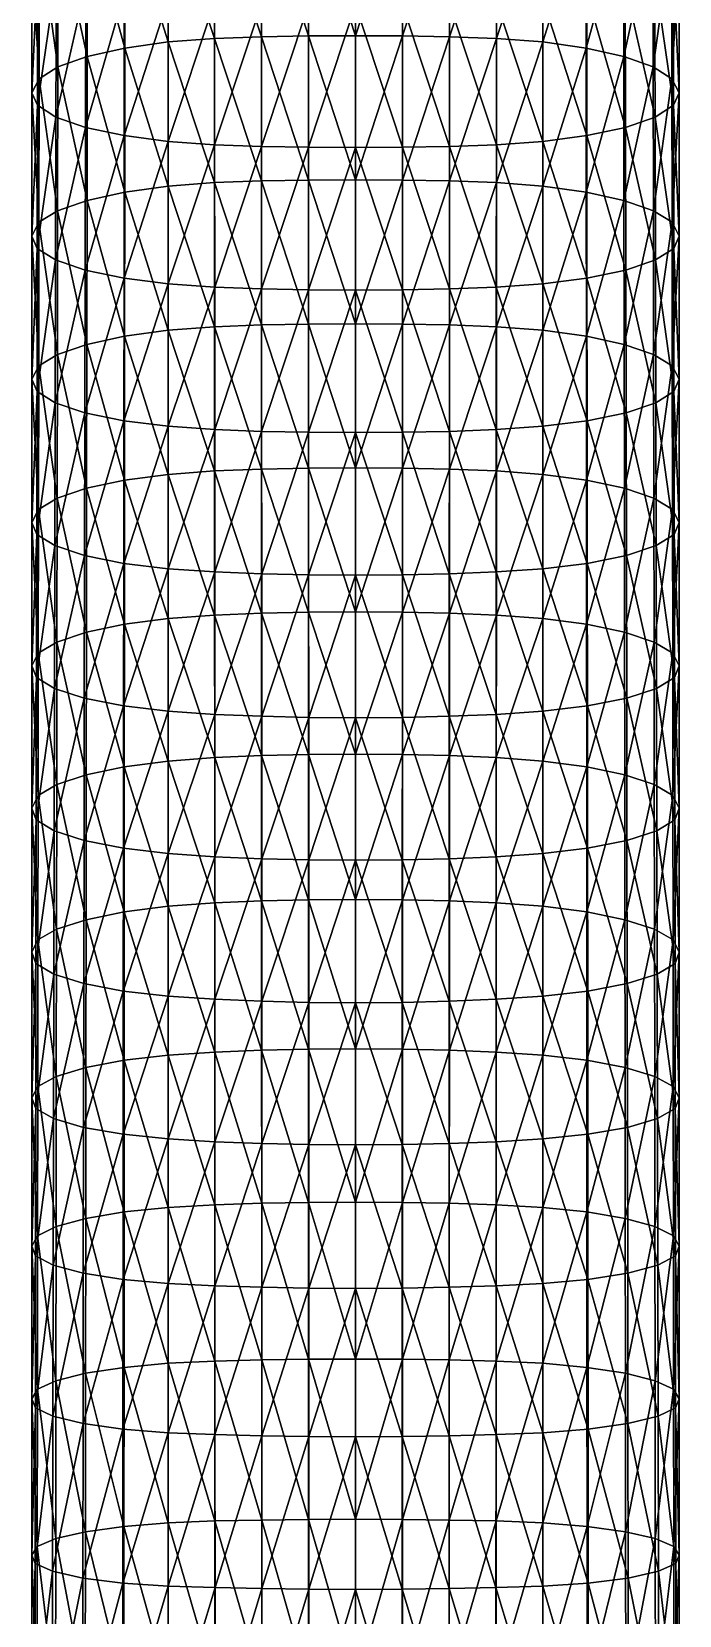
# Model space of a CAD drawing. Header units: millimetres. Extents: x 250 to 303, y -128 to 172.
# Drawn here: x 264.1 to 288.1, y -69.5 to -10.8 of the extents above; entities that cross this region are included whole.
import ezdxf

# ---------------------------------------------------------------- set-up
doc = ezdxf.new("R2010")
doc.units = ezdxf.units.MM
doc.header["$MEASUREMENT"] = 0
doc.layers.add('5550_CHROM', color=253, linetype='Continuous')

msp = doc.modelspace()

# ---------------------------------------------------------------- meshes
at = {"layer": '5550_CHROM'}
mesh = msp.add_polyface(dxfattribs=at)
corners = [(274.314, -16.285, 130.076), (276.056, -16.275, 130.093), (274.313, -10.947, 126.202), (276.056, -10.938, 126.217), (272.572, -16.315, 130.022), (272.57, -10.975, 126.151), (270.831, -16.379, 129.895), (270.83, -11.037, 126.024), (269.118, -16.512, 129.567), (269.118, -11.171, 125.688), (267.504, -16.734, 128.823), (267.508, -11.396, 124.942), (266.108, -17.044, 127.667), (266.116, -11.71, 123.79), (265.02, -17.422, 126.179), (265.03, -12.094, 122.311), (264.334, -12.53, 120.594), (274.312, -5.609, 122.328), (276.056, -5.602, 122.342), (272.569, -5.635, 122.28), (270.828, -5.694, 122.154), (269.118, -5.83, 121.809), (267.512, -6.058, 121.061), (266.124, -6.377, 119.913), (265.04, -6.766, 118.443), (264.343, -7.209, 116.738), (264.066, -13.053, 118.789), (264.066, -7.745, 114.95), (264.277, -13.517, 116.942), (264.288, -8.217, 113.117), (264.956, -13.952, 115.221), (264.971, -8.659, 111.408), (266.053, -14.335, 113.754), (266.066, -9.047, 109.95), (267.483, -14.64, 112.664), (267.489, -9.358, 108.861), (269.12, -14.853, 112.032), (269.12, -9.575, 108.218), (270.836, -14.976, 111.768), (270.835, -9.699, 107.944), (272.575, -15.04, 111.635), (272.574, -9.762, 107.81), (274.318, -15.07, 111.578), (274.317, -9.789, 107.756), (276.061, -15.081, 111.558), (276.061, -9.799, 107.737), (266.078, -3.76, 106.146), (267.495, -4.076, 105.057), (269.12, -4.296, 104.405), (270.833, -4.422, 104.12), (272.573, -4.483, 103.985), (274.317, -4.508, 103.934), (276.061, -4.517, 103.916)]
mesh.append_faces([[corners[k] for k in face] for face in [(0, 1, 2, 2), (3, 2, 1, 1), (4, 0, 5, 5), (2, 5, 0, 0), (6, 4, 7, 7), (5, 7, 4, 4), (8, 6, 9, 9), (7, 9, 6, 6), (10, 8, 11, 11), (9, 11, 8, 8), (12, 10, 13, 13), (11, 13, 10, 10), (14, 12, 15, 15), (13, 15, 12, 12), (15, 16, 14, 14), (2, 3, 17, 17), (18, 17, 3, 3), (5, 2, 19, 19), (17, 19, 2, 2), (7, 5, 20, 20), (19, 20, 5, 5), (9, 7, 21, 21), (20, 21, 7, 7), (11, 9, 22, 22), (21, 22, 9, 9), (13, 11, 23, 23), (22, 23, 11, 11), (15, 13, 24, 24), (23, 24, 13, 13), (16, 15, 25, 25), (24, 25, 15, 15), (26, 16, 27, 27), (25, 27, 16, 16), (28, 26, 29, 29), (27, 29, 26, 26), (30, 28, 31, 31), (29, 31, 28, 28), (32, 30, 33, 33), (31, 33, 30, 30), (34, 32, 35, 35), (33, 35, 32, 32), (36, 34, 37, 37), (35, 37, 34, 34), (38, 36, 39, 39), (37, 39, 36, 36), (40, 38, 41, 41), (39, 41, 38, 38), (42, 40, 43, 43), (41, 43, 40, 40), (44, 42, 45, 45), (43, 45, 42, 42), (33, 31, 46, 46), (35, 33, 47, 47), (46, 47, 33, 33), (37, 35, 48, 48), (47, 48, 35, 35), (39, 37, 49, 49), (48, 49, 37, 37), (41, 39, 50, 50), (49, 50, 39, 39), (43, 41, 51, 51), (50, 51, 41, 41), (45, 43, 52, 52), (51, 52, 43, 43)]])
mesh = msp.add_polyface(dxfattribs=at)
corners = [(276.056, -16.275, 130.093), (277.798, -16.285, 130.076), (277.798, -10.947, 126.202), (276.056, -10.938, 126.217), (279.54, -16.315, 130.022), (279.541, -10.975, 126.151), (281.28, -16.379, 129.895), (281.281, -11.037, 126.024), (282.993, -16.512, 129.567), (282.993, -11.171, 125.688), (284.607, -16.734, 128.823), (284.603, -11.396, 124.942), (286.003, -17.044, 127.667), (285.995, -11.71, 123.79), (287.091, -17.422, 126.179), (287.081, -12.094, 122.311), (287.786, -17.85, 124.45), (287.777, -12.53, 120.594), (277.799, -5.609, 122.328), (276.056, -5.602, 122.342), (279.542, -5.635, 122.28), (281.283, -5.694, 122.154), (282.993, -5.83, 121.809), (284.599, -6.058, 121.061), (285.987, -6.377, 119.913), (287.071, -6.766, 118.443), (287.768, -7.209, 116.738), (288.046, -13.053, 118.789), (288.045, -7.745, 114.95), (287.834, -13.517, 116.942), (287.823, -8.217, 113.117), (287.155, -13.952, 115.221), (287.14, -8.659, 111.408), (286.058, -14.335, 113.754), (286.046, -9.047, 109.95), (284.628, -14.64, 112.664), (284.622, -9.358, 108.861), (282.991, -14.853, 112.032), (282.991, -9.575, 108.218), (281.275, -14.976, 111.768), (281.277, -9.699, 107.944), (279.536, -15.04, 111.635), (279.537, -9.762, 107.81), (277.793, -15.07, 111.578), (277.794, -9.789, 107.756), (276.05, -15.081, 111.558), (276.05, -9.799, 107.737), (284.616, -4.076, 105.057), (286.033, -3.76, 106.146), (282.991, -4.296, 104.405), (281.278, -4.422, 104.12), (279.538, -4.483, 103.985), (277.794, -4.508, 103.934), (276.05, -4.517, 103.916)]
mesh.append_faces([[corners[k] for k in face] for face in [(0, 1, 2, 2), (2, 3, 0, 0), (1, 4, 5, 5), (5, 2, 1, 1), (4, 6, 7, 7), (7, 5, 4, 4), (6, 8, 9, 9), (9, 7, 6, 6), (8, 10, 11, 11), (11, 9, 8, 8), (10, 12, 13, 13), (13, 11, 10, 10), (12, 14, 15, 15), (15, 13, 12, 12), (14, 16, 17, 17), (17, 15, 14, 14), (3, 2, 18, 18), (18, 19, 3, 3), (2, 5, 20, 20), (20, 18, 2, 2), (5, 7, 21, 21), (21, 20, 5, 5), (7, 9, 22, 22), (22, 21, 7, 7), (9, 11, 23, 23), (23, 22, 9, 9), (11, 13, 24, 24), (24, 23, 11, 11), (13, 15, 25, 25), (25, 24, 13, 13), (15, 17, 26, 26), (26, 25, 15, 15), (17, 27, 28, 28), (28, 26, 17, 17), (27, 29, 30, 30), (30, 28, 27, 27), (29, 31, 32, 32), (32, 30, 29, 29), (31, 33, 34, 34), (34, 32, 31, 31), (33, 35, 36, 36), (36, 34, 33, 33), (35, 37, 38, 38), (38, 36, 35, 35), (37, 39, 40, 40), (40, 38, 37, 37), (39, 41, 42, 42), (42, 40, 39, 39), (41, 43, 44, 44), (44, 42, 41, 41), (43, 45, 46, 46), (46, 44, 43, 43), (34, 36, 47, 47), (47, 48, 34, 34), (36, 38, 49, 49), (49, 47, 36, 36), (38, 40, 50, 50), (50, 49, 38, 38), (40, 42, 51, 51), (51, 50, 40, 40), (42, 44, 52, 52), (52, 51, 42, 42), (44, 46, 53, 53), (53, 52, 44, 44)]])
mesh = msp.add_polyface(dxfattribs=at)
corners = [(267.501, -22.072, 132.703), (269.118, -21.852, 133.445), (267.504, -16.734, 128.823), (266.1, -22.377, 131.544), (266.108, -17.044, 127.667), (265.011, -22.749, 130.047), (265.02, -17.422, 126.179), (264.317, -23.171, 128.306), (264.326, -17.85, 124.45), (264.064, -23.668, 126.468), (264.065, -18.36, 122.628), (264.256, -24.117, 124.594), (264.266, -18.817, 120.768), (264.927, -24.539, 122.846), (264.941, -19.245, 119.033), (266.03, -24.91, 121.364), (266.042, -19.622, 117.559), (267.472, -25.206, 120.273), (267.478, -19.923, 116.468), (269.12, -25.411, 119.659), (269.12, -20.132, 115.845), (264.334, -12.53, 120.594), (264.066, -13.053, 118.789), (264.277, -13.517, 116.942), (264.956, -13.952, 115.221), (266.053, -14.335, 113.754), (267.483, -14.64, 112.664), (269.12, -14.853, 112.032)]
mesh.append_faces([[corners[k] for k in face] for face in [(0, 1, 2, 2), (3, 0, 4, 4), (2, 4, 0, 0), (5, 3, 6, 6), (4, 6, 3, 3), (7, 5, 8, 8), (6, 8, 5, 5), (9, 7, 10, 10), (8, 10, 7, 7), (11, 9, 12, 12), (10, 12, 9, 9), (13, 11, 14, 14), (12, 14, 11, 11), (15, 13, 16, 16), (14, 16, 13, 13), (17, 15, 18, 18), (16, 18, 15, 15), (19, 17, 20, 20), (18, 20, 17, 17), (8, 6, 21, 21), (10, 8, 22, 22), (21, 22, 8, 8), (12, 10, 23, 23), (22, 23, 10, 10), (14, 12, 24, 24), (23, 24, 12, 12), (16, 14, 25, 25), (24, 25, 14, 14), (18, 16, 26, 26), (25, 26, 16, 16), (20, 18, 27, 27), (26, 27, 18, 18)]])
mesh = msp.add_polyface(dxfattribs=at)
corners = [(284.611, -22.072, 132.703), (282.993, -21.852, 133.445), (282.993, -27.192, 137.323), (284.607, -16.734, 128.823), (282.993, -16.512, 129.567), (286.011, -22.377, 131.544), (286.003, -17.044, 127.667), (287.1, -22.749, 130.047), (287.091, -17.422, 126.179), (287.794, -23.171, 128.306), (287.786, -17.85, 124.45), (288.047, -23.668, 126.468), (288.047, -18.36, 122.628), (287.855, -24.117, 124.594), (287.845, -18.817, 120.768), (287.184, -24.539, 122.846), (287.17, -19.245, 119.033), (286.081, -24.91, 121.364), (286.07, -19.622, 117.559), (284.639, -25.206, 120.273), (284.633, -19.923, 116.468), (282.991, -25.411, 119.659), (282.991, -20.132, 115.845), (288.046, -13.053, 118.789), (287.777, -12.53, 120.594), (287.834, -13.517, 116.942), (287.155, -13.952, 115.221), (286.058, -14.335, 113.754), (284.628, -14.64, 112.664), (282.991, -14.853, 112.032)]
mesh.append_faces([[corners[k] for k in face] for face in [(0, 1, 2, 2), (1, 0, 3, 3), (3, 4, 1, 1), (0, 5, 6, 6), (6, 3, 0, 0), (5, 7, 8, 8), (8, 6, 5, 5), (7, 9, 10, 10), (10, 8, 7, 7), (9, 11, 12, 12), (12, 10, 9, 9), (11, 13, 14, 14), (14, 12, 11, 11), (13, 15, 16, 16), (16, 14, 13, 13), (15, 17, 18, 18), (18, 16, 15, 15), (17, 19, 20, 20), (20, 18, 17, 17), (19, 21, 22, 22), (22, 20, 19, 19), (10, 12, 23, 23), (23, 24, 10, 10), (12, 14, 25, 25), (25, 23, 12, 12), (14, 16, 26, 26), (26, 25, 14, 14), (16, 18, 27, 27), (27, 26, 16, 16), (18, 20, 28, 28), (28, 27, 18, 18), (20, 22, 29, 29), (29, 28, 20, 20)]])
mesh = msp.add_polyface(dxfattribs=at)
corners = [(274.315, -26.96, 137.825), (276.056, -26.949, 137.844), (274.314, -21.623, 133.951), (276.056, -21.612, 133.969), (272.574, -26.995, 137.765), (272.573, -21.655, 133.893), (270.835, -27.063, 137.636), (270.833, -21.721, 133.766), (269.118, -27.192, 137.323), (269.118, -21.852, 133.445), (274.314, -16.285, 130.076), (276.056, -16.275, 130.093), (272.572, -16.315, 130.022), (270.831, -16.379, 129.895), (269.118, -16.512, 129.567), (267.504, -16.734, 128.823), (270.839, -25.53, 119.417), (269.12, -25.411, 119.659), (270.838, -20.253, 115.593), (269.12, -20.132, 115.845), (272.578, -25.598, 119.284), (272.577, -20.319, 115.459), (274.319, -25.632, 119.222), (274.319, -20.351, 115.4), (276.061, -25.645, 119.2), (276.061, -20.363, 115.379), (270.836, -14.976, 111.768), (269.12, -14.853, 112.032), (272.575, -15.04, 111.635), (274.318, -15.07, 111.578), (276.061, -15.081, 111.558)]
mesh.append_faces([[corners[k] for k in face] for face in [(0, 1, 2, 2), (3, 2, 1, 1), (4, 0, 5, 5), (2, 5, 0, 0), (6, 4, 7, 7), (5, 7, 4, 4), (8, 6, 9, 9), (7, 9, 6, 6), (2, 3, 10, 10), (11, 10, 3, 3), (5, 2, 12, 12), (10, 12, 2, 2), (7, 5, 13, 13), (12, 13, 5, 5), (9, 7, 14, 14), (13, 14, 7, 7), (14, 15, 9, 9), (16, 17, 18, 18), (19, 18, 17, 17), (20, 16, 21, 21), (18, 21, 16, 16), (22, 20, 23, 23), (21, 23, 20, 20), (24, 22, 25, 25), (23, 25, 22, 22), (18, 19, 26, 26), (27, 26, 19, 19), (21, 18, 28, 28), (26, 28, 18, 18), (23, 21, 29, 29), (28, 29, 21, 21), (25, 23, 30, 30), (29, 30, 23, 23)]])
mesh = msp.add_polyface(dxfattribs=at)
corners = [(276.056, -26.949, 137.844), (277.796, -26.96, 137.825), (277.797, -21.623, 133.951), (276.056, -21.612, 133.969), (279.537, -26.995, 137.765), (279.538, -21.655, 133.893), (281.276, -27.063, 137.636), (281.278, -21.721, 133.766), (282.993, -27.192, 137.323), (282.993, -21.852, 133.445), (277.798, -16.285, 130.076), (276.056, -16.275, 130.093), (279.54, -16.315, 130.022), (281.28, -16.379, 129.895), (282.993, -16.512, 129.567), (282.991, -25.411, 119.659), (281.272, -25.53, 119.417), (281.273, -20.253, 115.593), (282.991, -20.132, 115.845), (279.533, -25.598, 119.284), (279.534, -20.319, 115.459), (277.792, -25.632, 119.222), (277.792, -20.351, 115.4), (276.05, -25.645, 119.2), (276.05, -20.363, 115.379), (281.275, -14.976, 111.768), (282.991, -14.853, 112.032), (279.536, -15.04, 111.635), (277.793, -15.07, 111.578), (276.05, -15.081, 111.558)]
mesh.append_faces([[corners[k] for k in face] for face in [(0, 1, 2, 2), (2, 3, 0, 0), (1, 4, 5, 5), (5, 2, 1, 1), (4, 6, 7, 7), (7, 5, 4, 4), (6, 8, 9, 9), (9, 7, 6, 6), (3, 2, 10, 10), (10, 11, 3, 3), (2, 5, 12, 12), (12, 10, 2, 2), (5, 7, 13, 13), (13, 12, 5, 5), (7, 9, 14, 14), (14, 13, 7, 7), (15, 16, 17, 17), (17, 18, 15, 15), (16, 19, 20, 20), (20, 17, 16, 16), (19, 21, 22, 22), (22, 20, 19, 19), (21, 23, 24, 24), (24, 22, 21, 21), (18, 17, 25, 25), (25, 26, 18, 18), (17, 20, 27, 27), (27, 25, 17, 17), (20, 22, 28, 28), (28, 27, 20, 20), (22, 24, 29, 29), (29, 28, 22, 22)]])
mesh = msp.add_polyface(dxfattribs=at)
corners = [(276.056, -32.286, 141.72), (274.315, -32.298, 141.699), (276.056, -37.559, 145.68), (274.315, -26.96, 137.825), (276.056, -26.949, 137.844), (272.575, -32.335, 141.636), (272.574, -26.995, 137.765), (270.836, -32.404, 141.507), (270.835, -27.063, 137.636), (269.118, -32.532, 141.201), (269.118, -27.192, 137.323), (267.493, -32.746, 140.463), (267.497, -27.409, 136.583), (266.085, -33.042, 139.296), (266.093, -27.709, 135.42), (264.993, -33.403, 137.781), (265.002, -28.076, 133.914), (264.301, -33.812, 136.017), (264.309, -28.491, 132.161), (264.062, -34.283, 134.148), (264.063, -28.975, 130.308), (264.235, -34.718, 132.248), (264.245, -29.417, 128.421), (264.899, -35.126, 130.475), (264.913, -29.833, 126.66), (266.008, -35.486, 128.977), (266.019, -30.198, 125.17), (267.461, -35.772, 127.885), (267.467, -30.489, 124.079), (269.119, -35.969, 127.289), (269.12, -30.69, 123.474), (270.842, -36.085, 127.066), (270.841, -30.808, 123.242), (272.58, -36.157, 126.933), (272.579, -30.877, 123.108), (274.321, -36.195, 126.866), (274.32, -30.913, 123.044), (276.061, -30.926, 123.021), (267.501, -22.072, 132.703), (269.118, -21.852, 133.445), (266.1, -22.377, 131.544), (265.011, -22.749, 130.047), (264.317, -23.171, 128.306), (264.064, -23.668, 126.468), (264.256, -24.117, 124.594), (264.927, -24.539, 122.846), (266.03, -24.91, 121.364), (267.472, -25.206, 120.273), (269.12, -25.411, 119.659), (270.839, -25.53, 119.417), (272.578, -25.598, 119.284), (274.319, -25.632, 119.222), (276.061, -25.645, 119.2)]
mesh.append_faces([[corners[k] for k in face] for face in [(0, 1, 2, 2), (1, 0, 3, 3), (4, 3, 0, 0), (5, 1, 6, 6), (3, 6, 1, 1), (7, 5, 8, 8), (6, 8, 5, 5), (9, 7, 10, 10), (8, 10, 7, 7), (11, 9, 12, 12), (10, 12, 9, 9), (13, 11, 14, 14), (12, 14, 11, 11), (15, 13, 16, 16), (14, 16, 13, 13), (17, 15, 18, 18), (16, 18, 15, 15), (19, 17, 20, 20), (18, 20, 17, 17), (21, 19, 22, 22), (20, 22, 19, 19), (23, 21, 24, 24), (22, 24, 21, 21), (25, 23, 26, 26), (24, 26, 23, 23), (27, 25, 28, 28), (26, 28, 25, 25), (29, 27, 30, 30), (28, 30, 27, 27), (31, 29, 32, 32), (30, 32, 29, 29), (33, 31, 34, 34), (32, 34, 31, 31), (35, 33, 36, 36), (34, 36, 33, 33), (36, 37, 35, 35), (12, 10, 38, 38), (39, 38, 10, 10), (14, 12, 40, 40), (38, 40, 12, 12), (16, 14, 41, 41), (40, 41, 14, 14), (18, 16, 42, 42), (41, 42, 16, 16), (20, 18, 43, 43), (42, 43, 18, 18), (22, 20, 44, 44), (43, 44, 20, 20), (24, 22, 45, 45), (44, 45, 22, 22), (26, 24, 46, 46), (45, 46, 24, 24), (28, 26, 47, 47), (46, 47, 26, 26), (30, 28, 48, 48), (47, 48, 28, 28), (32, 30, 49, 49), (48, 49, 30, 30), (34, 32, 50, 50), (49, 50, 32, 32), (36, 34, 51, 51), (50, 51, 34, 34), (37, 36, 52, 52), (51, 52, 36, 36)]])
mesh = msp.add_polyface(dxfattribs=at)
corners = [(276.061, -36.208, 126.843), (274.321, -36.195, 126.866), (276.061, -30.926, 123.021), (277.796, -32.298, 141.699), (276.056, -32.286, 141.72), (276.056, -37.559, 145.68), (277.796, -26.96, 137.825), (276.056, -26.949, 137.844), (279.536, -32.335, 141.636), (279.537, -26.995, 137.765), (281.275, -32.404, 141.507), (281.276, -27.063, 137.636), (282.994, -32.532, 141.201), (282.993, -27.192, 137.323), (284.618, -32.746, 140.463), (284.614, -27.409, 136.583), (284.65, -35.772, 127.885), (282.992, -35.969, 127.289), (282.992, -30.69, 123.474), (281.269, -36.085, 127.066), (281.27, -30.808, 123.242), (279.531, -36.157, 126.933), (279.532, -30.877, 123.108), (277.791, -36.195, 126.866), (277.791, -30.913, 123.044), (276.05, -36.208, 126.843), (276.05, -30.926, 123.021), (284.611, -22.072, 132.703), (284.645, -30.489, 124.079), (282.991, -25.411, 119.659), (284.639, -25.206, 120.273), (281.272, -25.53, 119.417), (279.533, -25.598, 119.284), (277.792, -25.632, 119.222), (276.05, -25.645, 119.2)]
mesh.append_faces([[corners[k] for k in face] for face in [(0, 1, 2, 2), (3, 4, 5, 5), (4, 3, 6, 6), (6, 7, 4, 4), (3, 8, 9, 9), (9, 6, 3, 3), (8, 10, 11, 11), (11, 9, 8, 8), (10, 12, 13, 13), (13, 11, 10, 10), (12, 14, 15, 15), (15, 13, 12, 12), (16, 17, 18, 18), (17, 19, 20, 20), (20, 18, 17, 17), (19, 21, 22, 22), (22, 20, 19, 19), (21, 23, 24, 24), (24, 22, 21, 21), (23, 25, 26, 26), (26, 24, 23, 23), (13, 15, 27, 27), (28, 18, 29, 29), (29, 30, 28, 28), (18, 20, 31, 31), (31, 29, 18, 18), (20, 22, 32, 32), (32, 31, 20, 20), (22, 24, 33, 33), (33, 32, 22, 22), (24, 26, 34, 34), (34, 33, 24, 24)]])
mesh = msp.add_polyface(dxfattribs=at)
corners = [(284.618, -32.746, 140.463), (286.026, -33.042, 139.296), (286.018, -27.709, 135.42), (284.614, -27.409, 136.583), (287.118, -33.403, 137.781), (287.109, -28.076, 133.914), (287.81, -33.812, 136.017), (287.802, -28.491, 132.161), (288.049, -34.283, 134.148), (288.048, -28.975, 130.308), (287.876, -34.718, 132.248), (287.866, -29.417, 128.421), (287.212, -35.126, 130.475), (287.199, -29.833, 126.66), (286.103, -35.486, 128.977), (286.092, -30.198, 125.17), (284.65, -35.772, 127.885), (284.645, -30.489, 124.079), (282.992, -30.69, 123.474), (286.011, -22.377, 131.544), (284.611, -22.072, 132.703), (287.1, -22.749, 130.047), (287.794, -23.171, 128.306), (288.047, -23.668, 126.468), (287.855, -24.117, 124.594), (287.184, -24.539, 122.846), (286.081, -24.91, 121.364), (284.639, -25.206, 120.273)]
mesh.append_faces([[corners[k] for k in face] for face in [(0, 1, 2, 2), (2, 3, 0, 0), (1, 4, 5, 5), (5, 2, 1, 1), (4, 6, 7, 7), (7, 5, 4, 4), (6, 8, 9, 9), (9, 7, 6, 6), (8, 10, 11, 11), (11, 9, 8, 8), (10, 12, 13, 13), (13, 11, 10, 10), (12, 14, 15, 15), (15, 13, 12, 12), (14, 16, 17, 17), (17, 15, 14, 14), (18, 17, 16, 16), (3, 2, 19, 19), (19, 20, 3, 3), (2, 5, 21, 21), (21, 19, 2, 2), (5, 7, 22, 22), (22, 21, 5, 5), (7, 9, 23, 23), (23, 22, 7, 7), (9, 11, 24, 24), (24, 23, 9, 9), (11, 13, 25, 25), (25, 24, 11, 11), (13, 15, 26, 26), (26, 25, 13, 13), (15, 17, 27, 27), (27, 26, 15, 15)]])
mesh = msp.add_polyface(dxfattribs=at)
corners = [(266.072, -43.694, 147.059), (267.487, -43.406, 148.235), (266.078, -38.327, 143.234), (267.49, -38.031, 144.411), (264.976, -44.045, 145.526), (264.984, -38.687, 141.704), (264.287, -44.442, 143.738), (264.294, -39.095, 139.922), (264.06, -44.891, 141.838), (264.061, -39.559, 138.031), (264.217, -45.312, 139.912), (264.226, -39.992, 136.112), (264.873, -45.71, 138.113), (264.886, -40.399, 134.319), (265.987, -46.059, 136.598), (265.997, -40.758, 132.807), (267.451, -46.337, 135.504), (267.456, -41.044, 131.708), (266.085, -33.042, 139.296), (267.493, -32.746, 140.463), (264.993, -33.403, 137.781), (264.301, -33.812, 136.017), (264.062, -34.283, 134.148), (264.235, -34.718, 132.248), (264.899, -35.126, 130.475), (266.008, -35.486, 128.977), (267.461, -35.772, 127.885)]
mesh.append_faces([[corners[k] for k in face] for face in [(0, 1, 2, 2), (3, 2, 1, 1), (4, 0, 5, 5), (2, 5, 0, 0), (6, 4, 7, 7), (5, 7, 4, 4), (8, 6, 9, 9), (7, 9, 6, 6), (10, 8, 11, 11), (9, 11, 8, 8), (12, 10, 13, 13), (11, 13, 10, 10), (14, 12, 15, 15), (13, 15, 12, 12), (16, 14, 17, 17), (15, 17, 14, 14), (2, 3, 18, 18), (19, 18, 3, 3), (5, 2, 20, 20), (18, 20, 2, 2), (7, 5, 21, 21), (20, 21, 5, 5), (9, 7, 22, 22), (21, 22, 7, 7), (11, 9, 23, 23), (22, 23, 9, 9), (13, 11, 24, 24), (23, 24, 11, 11), (15, 13, 25, 25), (24, 25, 13, 13), (17, 15, 26, 26), (25, 26, 15, 15)]])
mesh = msp.add_polyface(dxfattribs=at)
corners = [(274.316, -42.958, 149.465), (276.056, -42.944, 149.489), (274.316, -37.573, 145.658), (276.056, -37.559, 145.68), (272.577, -42.999, 149.396), (272.576, -37.613, 145.59), (270.839, -43.071, 149.265), (270.838, -37.687, 145.457), (269.117, -43.197, 148.971), (269.117, -37.817, 145.153), (267.487, -43.406, 148.235), (267.49, -38.031, 144.411), (269.119, -46.527, 134.922), (267.451, -46.337, 135.504), (269.119, -41.241, 131.115), (267.456, -41.044, 131.708), (270.845, -46.641, 134.717), (270.844, -41.359, 130.897), (274.315, -32.298, 141.699), (272.575, -32.335, 141.636), (270.836, -32.404, 141.507), (269.118, -32.532, 141.201), (267.493, -32.746, 140.463), (269.119, -35.969, 127.289), (267.461, -35.772, 127.885), (270.842, -36.085, 127.066), (272.582, -41.434, 130.76), (272.58, -36.157, 126.933), (274.321, -41.475, 130.689), (274.321, -36.195, 126.866), (276.061, -41.49, 130.664), (276.061, -36.208, 126.843)]
mesh.append_faces([[corners[k] for k in face] for face in [(0, 1, 2, 2), (3, 2, 1, 1), (4, 0, 5, 5), (2, 5, 0, 0), (6, 4, 7, 7), (5, 7, 4, 4), (8, 6, 9, 9), (7, 9, 6, 6), (10, 8, 11, 11), (9, 11, 8, 8), (12, 13, 14, 14), (15, 14, 13, 13), (16, 12, 17, 17), (14, 17, 12, 12), (2, 3, 18, 18), (5, 2, 19, 19), (18, 19, 2, 2), (7, 5, 20, 20), (19, 20, 5, 5), (9, 7, 21, 21), (20, 21, 7, 7), (11, 9, 22, 22), (21, 22, 9, 9), (14, 15, 23, 23), (24, 23, 15, 15), (17, 14, 25, 25), (23, 25, 14, 14), (26, 17, 27, 27), (25, 27, 17, 17), (28, 26, 29, 29), (27, 29, 26, 26), (30, 28, 31, 31), (29, 31, 28, 28)]])
mesh = msp.add_polyface(dxfattribs=at)
corners = [(276.056, -42.944, 149.489), (277.795, -42.958, 149.465), (277.795, -37.573, 145.658), (276.056, -37.559, 145.68), (279.534, -42.999, 149.396), (279.535, -37.613, 145.59), (281.272, -43.071, 149.265), (281.273, -37.687, 145.457), (282.994, -43.197, 148.971), (282.994, -37.817, 145.153), (284.625, -43.406, 148.235), (284.621, -38.031, 144.411), (284.66, -46.337, 135.504), (282.992, -46.527, 134.922), (282.992, -41.241, 131.115), (281.266, -46.641, 134.717), (281.267, -41.359, 130.897), (277.796, -32.298, 141.699), (279.536, -32.335, 141.636), (281.275, -32.404, 141.507), (282.994, -32.532, 141.201), (284.618, -32.746, 140.463), (284.655, -41.044, 131.708), (282.992, -35.969, 127.289), (284.65, -35.772, 127.885), (281.269, -36.085, 127.066), (279.53, -41.434, 130.76), (279.531, -36.157, 126.933), (277.79, -41.475, 130.689), (277.791, -36.195, 126.866), (276.05, -41.49, 130.664), (276.05, -36.208, 126.843)]
mesh.append_faces([[corners[k] for k in face] for face in [(0, 1, 2, 2), (2, 3, 0, 0), (1, 4, 5, 5), (5, 2, 1, 1), (4, 6, 7, 7), (7, 5, 4, 4), (6, 8, 9, 9), (9, 7, 6, 6), (8, 10, 11, 11), (11, 9, 8, 8), (12, 13, 14, 14), (13, 15, 16, 16), (16, 14, 13, 13), (3, 2, 17, 17), (2, 5, 18, 18), (18, 17, 2, 2), (5, 7, 19, 19), (19, 18, 5, 5), (7, 9, 20, 20), (20, 19, 7, 7), (9, 11, 21, 21), (21, 20, 9, 9), (22, 14, 23, 23), (23, 24, 22, 22), (14, 16, 25, 25), (25, 23, 14, 14), (16, 26, 27, 27), (27, 25, 16, 16), (26, 28, 29, 29), (29, 27, 26, 26), (28, 30, 31, 31), (31, 29, 28, 28)]])
mesh = msp.add_polyface(dxfattribs=at)
corners = [(284.625, -43.406, 148.235), (286.04, -43.694, 147.059), (286.033, -38.327, 143.234), (284.621, -38.031, 144.411), (287.135, -44.045, 145.526), (287.127, -38.687, 141.704), (287.825, -44.442, 143.738), (287.817, -39.095, 139.922), (288.051, -44.891, 141.838), (288.05, -39.559, 138.031), (287.894, -45.312, 139.912), (287.885, -39.992, 136.112), (287.238, -45.71, 138.113), (287.225, -40.399, 134.319), (286.124, -46.059, 136.598), (286.114, -40.758, 132.807), (284.66, -46.337, 135.504), (284.655, -41.044, 131.708), (282.992, -41.241, 131.115), (286.026, -33.042, 139.296), (284.618, -32.746, 140.463), (287.118, -33.403, 137.781), (287.81, -33.812, 136.017), (288.049, -34.283, 134.148), (287.876, -34.718, 132.248), (287.212, -35.126, 130.475), (286.103, -35.486, 128.977), (284.65, -35.772, 127.885)]
mesh.append_faces([[corners[k] for k in face] for face in [(0, 1, 2, 2), (2, 3, 0, 0), (1, 4, 5, 5), (5, 2, 1, 1), (4, 6, 7, 7), (7, 5, 4, 4), (6, 8, 9, 9), (9, 7, 6, 6), (8, 10, 11, 11), (11, 9, 8, 8), (10, 12, 13, 13), (13, 11, 10, 10), (12, 14, 15, 15), (15, 13, 12, 12), (14, 16, 17, 17), (17, 15, 14, 14), (18, 17, 16, 16), (3, 2, 19, 19), (19, 20, 3, 3), (2, 5, 21, 21), (21, 19, 2, 2), (5, 7, 22, 22), (22, 21, 5, 5), (7, 9, 23, 23), (23, 22, 7, 7), (9, 11, 24, 24), (24, 23, 9, 9), (11, 13, 25, 25), (25, 24, 11, 11), (13, 15, 26, 26), (26, 25, 13, 13), (15, 17, 27, 27), (27, 26, 15, 15)]])
mesh = msp.add_polyface(dxfattribs=at)
corners = [(274.318, -54.17, 156.407), (276.056, -54.16, 156.425), (274.317, -48.493, 153.051), (276.056, -48.48, 153.072), (272.579, -54.201, 156.352), (272.578, -48.53, 152.987), (270.842, -54.255, 156.25), (270.841, -48.595, 152.867), (269.117, -54.35, 156.008), (269.117, -48.708, 152.596), (267.481, -54.52, 155.322), (267.483, -48.9, 151.88), (266.059, -54.762, 154.195), (266.065, -49.168, 150.723), (264.961, -55.063, 152.706), (264.968, -49.497, 149.206), (264.273, -55.405, 150.961), (264.28, -49.87, 147.433), (264.059, -55.788, 149.098), (264.06, -50.289, 145.545), (264.2, -56.152, 147.215), (264.208, -50.686, 143.635), (264.851, -56.495, 145.458), (264.862, -51.059, 141.85), (274.316, -42.958, 149.465), (276.056, -42.944, 149.489), (272.577, -42.999, 149.396), (270.839, -43.071, 149.265), (269.117, -43.197, 148.971), (267.487, -43.406, 148.235), (266.072, -43.694, 147.059), (264.976, -44.045, 145.526), (264.287, -44.442, 143.738), (264.06, -44.891, 141.838), (264.217, -45.312, 139.912), (264.873, -45.71, 138.113), (265.978, -51.386, 140.352), (265.987, -46.059, 136.598), (267.447, -51.644, 139.279), (267.451, -46.337, 135.504), (269.119, -51.817, 138.723), (269.119, -46.527, 134.922), (270.846, -51.917, 138.543), (270.845, -46.641, 134.717), (272.584, -51.984, 138.421), (272.583, -46.715, 134.582), (274.322, -52.022, 138.354), (274.322, -46.757, 134.51), (276.061, -52.035, 138.331), (276.061, -46.772, 134.485), (272.582, -41.434, 130.76), (270.844, -41.359, 130.897), (274.321, -41.475, 130.689), (276.061, -41.49, 130.664)]
mesh.append_faces([[corners[k] for k in face] for face in [(0, 1, 2, 2), (3, 2, 1, 1), (4, 0, 5, 5), (2, 5, 0, 0), (6, 4, 7, 7), (5, 7, 4, 4), (8, 6, 9, 9), (7, 9, 6, 6), (10, 8, 11, 11), (9, 11, 8, 8), (12, 10, 13, 13), (11, 13, 10, 10), (14, 12, 15, 15), (13, 15, 12, 12), (16, 14, 17, 17), (15, 17, 14, 14), (18, 16, 19, 19), (17, 19, 16, 16), (20, 18, 21, 21), (19, 21, 18, 18), (22, 20, 23, 23), (21, 23, 20, 20), (2, 3, 24, 24), (25, 24, 3, 3), (5, 2, 26, 26), (24, 26, 2, 2), (7, 5, 27, 27), (26, 27, 5, 5), (9, 7, 28, 28), (27, 28, 7, 7), (11, 9, 29, 29), (28, 29, 9, 9), (13, 11, 30, 30), (29, 30, 11, 11), (15, 13, 31, 31), (30, 31, 13, 13), (17, 15, 32, 32), (31, 32, 15, 15), (19, 17, 33, 33), (32, 33, 17, 17), (21, 19, 34, 34), (33, 34, 19, 19), (23, 21, 35, 35), (34, 35, 21, 21), (36, 23, 37, 37), (35, 37, 23, 23), (38, 36, 39, 39), (37, 39, 36, 36), (40, 38, 41, 41), (39, 41, 38, 38), (42, 40, 43, 43), (41, 43, 40, 40), (44, 42, 45, 45), (43, 45, 42, 42), (46, 44, 47, 47), (45, 47, 44, 44), (48, 46, 49, 49), (47, 49, 46, 46), (45, 43, 50, 50), (51, 50, 43, 43), (47, 45, 52, 52), (50, 52, 45, 45), (49, 47, 53, 53), (52, 53, 47, 47)]])
mesh = msp.add_polyface(dxfattribs=at)
corners = [(276.056, -54.16, 156.425), (277.794, -54.17, 156.407), (277.794, -48.493, 153.051), (276.056, -48.48, 153.072), (279.532, -54.201, 156.352), (279.533, -48.53, 152.987), (281.269, -54.255, 156.25), (281.27, -48.595, 152.867), (282.994, -54.35, 156.008), (282.994, -48.708, 152.596), (284.628, -48.9, 151.88), (277.795, -42.958, 149.465), (276.056, -42.944, 149.489), (279.534, -42.999, 149.396), (281.272, -43.071, 149.265), (282.994, -43.197, 148.971), (284.625, -43.406, 148.235), (282.992, -51.817, 138.723), (281.265, -51.917, 138.543), (281.266, -46.641, 134.717), (282.992, -46.527, 134.922), (279.527, -51.984, 138.421), (279.528, -46.715, 134.582), (277.789, -52.022, 138.354), (277.789, -46.757, 134.51), (276.05, -52.035, 138.331), (276.05, -46.772, 134.485), (279.53, -41.434, 130.76), (281.267, -41.359, 130.897), (277.79, -41.475, 130.689), (276.05, -41.49, 130.664)]
mesh.append_faces([[corners[k] for k in face] for face in [(0, 1, 2, 2), (2, 3, 0, 0), (1, 4, 5, 5), (5, 2, 1, 1), (4, 6, 7, 7), (7, 5, 4, 4), (6, 8, 9, 9), (9, 7, 6, 6), (10, 9, 8, 8), (3, 2, 11, 11), (11, 12, 3, 3), (2, 5, 13, 13), (13, 11, 2, 2), (5, 7, 14, 14), (14, 13, 5, 5), (7, 9, 15, 15), (15, 14, 7, 7), (16, 15, 9, 9), (17, 18, 19, 19), (19, 20, 17, 17), (18, 21, 22, 22), (22, 19, 18, 18), (21, 23, 24, 24), (24, 22, 21, 21), (23, 25, 26, 26), (26, 24, 23, 23), (19, 22, 27, 27), (27, 28, 19, 19), (22, 24, 29, 29), (29, 27, 22, 22), (24, 26, 30, 30), (30, 29, 24, 24)]])
mesh = msp.add_polyface(dxfattribs=at)
corners = [(282.994, -54.35, 156.008), (284.631, -54.52, 155.322), (284.628, -48.9, 151.88), (286.052, -54.762, 154.195), (286.046, -49.168, 150.723), (287.15, -55.063, 152.706), (287.143, -49.497, 149.206), (287.838, -55.405, 150.961), (287.831, -49.87, 147.433), (288.052, -55.788, 149.098), (288.052, -50.289, 145.545), (287.911, -56.152, 147.215), (287.903, -50.686, 143.635), (287.261, -56.495, 145.458), (287.25, -51.059, 141.85), (286.133, -51.386, 140.352), (282.994, -48.708, 152.596), (284.625, -43.406, 148.235), (286.04, -43.694, 147.059), (287.135, -44.045, 145.526), (287.825, -44.442, 143.738), (288.051, -44.891, 141.838), (287.894, -45.312, 139.912), (287.238, -45.71, 138.113), (286.124, -46.059, 136.598), (284.664, -51.644, 139.279), (284.66, -46.337, 135.504), (282.992, -51.817, 138.723), (282.992, -46.527, 134.922)]
mesh.append_faces([[corners[k] for k in face] for face in [(0, 1, 2, 2), (1, 3, 4, 4), (4, 2, 1, 1), (3, 5, 6, 6), (6, 4, 3, 3), (5, 7, 8, 8), (8, 6, 5, 5), (7, 9, 10, 10), (10, 8, 7, 7), (9, 11, 12, 12), (12, 10, 9, 9), (11, 13, 14, 14), (14, 12, 11, 11), (15, 14, 13, 13), (16, 2, 17, 17), (2, 4, 18, 18), (18, 17, 2, 2), (4, 6, 19, 19), (19, 18, 4, 4), (6, 8, 20, 20), (20, 19, 6, 6), (8, 10, 21, 21), (21, 20, 8, 8), (10, 12, 22, 22), (22, 21, 10, 10), (12, 14, 23, 23), (23, 22, 12, 12), (14, 15, 24, 24), (24, 23, 14, 14), (15, 25, 26, 26), (26, 24, 15, 15), (25, 27, 28, 28), (28, 26, 25, 25)]])
mesh = msp.add_polyface(dxfattribs=at)
corners = [(267.475, -66.171, 161.476), (269.117, -66.038, 162.107), (267.478, -60.281, 158.523), (269.117, -60.13, 159.181), (266.049, -66.37, 160.402), (266.054, -60.5, 157.423), (264.948, -66.622, 158.965), (264.954, -60.775, 155.961), (264.268, -61.089, 154.243), (267.481, -54.52, 155.322), (266.059, -54.762, 154.195), (264.961, -55.063, 152.706), (264.273, -55.405, 150.961), (264.058, -61.44, 152.404), (264.059, -55.788, 149.098), (264.193, -61.776, 150.547), (264.2, -56.152, 147.215), (264.84, -62.091, 148.815), (264.851, -56.495, 145.458), (265.961, -62.364, 147.373), (265.969, -56.793, 143.988), (267.438, -62.572, 146.362), (267.442, -57.024, 142.947), (269.119, -62.702, 145.876), (269.119, -57.174, 142.428), (265.978, -51.386, 140.352), (264.862, -51.059, 141.85), (267.447, -51.644, 139.279), (269.119, -51.817, 138.723)]
mesh.append_faces([[corners[k] for k in face] for face in [(0, 1, 2, 2), (3, 2, 1, 1), (4, 0, 5, 5), (2, 5, 0, 0), (6, 4, 7, 7), (5, 7, 4, 4), (7, 8, 6, 6), (2, 3, 9, 9), (5, 2, 10, 10), (9, 10, 2, 2), (7, 5, 11, 11), (10, 11, 5, 5), (8, 7, 12, 12), (11, 12, 7, 7), (13, 8, 14, 14), (12, 14, 8, 8), (15, 13, 16, 16), (14, 16, 13, 13), (17, 15, 18, 18), (16, 18, 15, 15), (19, 17, 20, 20), (18, 20, 17, 17), (21, 19, 22, 22), (20, 22, 19, 19), (23, 21, 24, 24), (22, 24, 21, 21), (20, 18, 25, 25), (26, 25, 18, 18), (22, 20, 27, 27), (25, 27, 20, 20), (24, 22, 28, 28), (27, 28, 22, 22)]])
mesh = msp.add_polyface(dxfattribs=at)
corners = [(282.994, -66.038, 162.107), (284.636, -66.171, 161.476), (284.633, -60.281, 158.523), (282.994, -60.13, 159.181), (286.062, -66.37, 160.402), (286.057, -60.5, 157.423), (287.163, -66.622, 158.965), (287.157, -60.775, 155.961), (287.849, -66.912, 157.271), (287.844, -61.089, 154.243), (284.631, -54.52, 155.322), (282.994, -54.35, 156.008), (286.052, -54.762, 154.195), (287.15, -55.063, 152.706), (287.838, -55.405, 150.961), (288.053, -61.44, 152.404), (288.052, -55.788, 149.098), (287.918, -61.776, 150.547), (287.911, -56.152, 147.215), (287.271, -62.091, 148.815), (287.261, -56.495, 145.458), (286.151, -62.364, 147.373), (286.142, -56.793, 143.988), (284.673, -62.572, 146.362), (284.669, -57.024, 142.947), (282.992, -62.702, 145.876), (282.992, -57.174, 142.428), (286.133, -51.386, 140.352), (284.664, -51.644, 139.279), (282.992, -51.817, 138.723)]
mesh.append_faces([[corners[k] for k in face] for face in [(0, 1, 2, 2), (2, 3, 0, 0), (1, 4, 5, 5), (5, 2, 1, 1), (4, 6, 7, 7), (7, 5, 4, 4), (6, 8, 9, 9), (9, 7, 6, 6), (3, 2, 10, 10), (10, 11, 3, 3), (2, 5, 12, 12), (12, 10, 2, 2), (5, 7, 13, 13), (13, 12, 5, 5), (7, 9, 14, 14), (14, 13, 7, 7), (9, 15, 16, 16), (16, 14, 9, 9), (15, 17, 18, 18), (18, 16, 15, 15), (17, 19, 20, 20), (20, 18, 17, 17), (19, 21, 22, 22), (22, 20, 19, 19), (21, 23, 24, 24), (24, 22, 21, 21), (23, 25, 26, 26), (26, 24, 23, 23), (20, 22, 27, 27), (22, 24, 28, 28), (28, 27, 22, 22), (24, 26, 29, 29), (29, 28, 24, 24)]])
mesh = msp.add_polyface(dxfattribs=at)
corners = [(274.318, -65.915, 162.403), (276.056, -65.908, 162.416), (274.318, -59.981, 159.526), (276.056, -59.972, 159.541), (272.581, -65.936, 162.365), (272.58, -60.006, 159.48), (270.844, -65.972, 162.296), (270.843, -60.051, 159.395), (269.117, -66.038, 162.107), (269.117, -60.13, 159.181), (274.318, -54.17, 156.407), (276.056, -54.16, 156.425), (272.579, -54.201, 156.352), (270.842, -54.255, 156.25), (269.117, -54.35, 156.008), (267.481, -54.52, 155.322), (270.849, -62.769, 145.757), (269.119, -62.702, 145.876), (270.848, -57.257, 142.279), (269.119, -57.174, 142.428), (272.586, -62.814, 145.67), (272.585, -57.312, 142.175), (274.323, -62.84, 145.623), (274.323, -57.344, 142.118), (276.061, -62.849, 145.606), (276.061, -57.355, 142.098), (270.846, -51.917, 138.543), (269.119, -51.817, 138.723), (272.584, -51.984, 138.421), (274.322, -52.022, 138.354), (276.061, -52.035, 138.331)]
mesh.append_faces([[corners[k] for k in face] for face in [(0, 1, 2, 2), (3, 2, 1, 1), (4, 0, 5, 5), (2, 5, 0, 0), (6, 4, 7, 7), (5, 7, 4, 4), (8, 6, 9, 9), (7, 9, 6, 6), (2, 3, 10, 10), (11, 10, 3, 3), (5, 2, 12, 12), (10, 12, 2, 2), (7, 5, 13, 13), (12, 13, 5, 5), (9, 7, 14, 14), (13, 14, 7, 7), (14, 15, 9, 9), (16, 17, 18, 18), (19, 18, 17, 17), (20, 16, 21, 21), (18, 21, 16, 16), (22, 20, 23, 23), (21, 23, 20, 20), (24, 22, 25, 25), (23, 25, 22, 22), (18, 19, 26, 26), (27, 26, 19, 19), (21, 18, 28, 28), (26, 28, 18, 18), (23, 21, 29, 29), (28, 29, 21, 21), (25, 23, 30, 30), (29, 30, 23, 23)]])
mesh = msp.add_polyface(dxfattribs=at)
corners = [(276.056, -65.908, 162.416), (277.793, -65.915, 162.403), (277.793, -59.981, 159.526), (276.056, -59.972, 159.541), (279.53, -65.936, 162.365), (279.531, -60.006, 159.48), (281.267, -65.972, 162.296), (281.268, -60.051, 159.395), (282.994, -66.038, 162.107), (282.994, -60.13, 159.181), (277.794, -54.17, 156.407), (276.056, -54.16, 156.425), (279.532, -54.201, 156.352), (281.269, -54.255, 156.25), (282.994, -54.35, 156.008), (282.992, -62.702, 145.876), (281.262, -62.769, 145.757), (281.263, -57.257, 142.279), (282.992, -57.174, 142.428), (279.526, -62.814, 145.67), (279.526, -57.312, 142.175), (277.788, -62.84, 145.623), (277.788, -57.344, 142.118), (276.05, -62.849, 145.606), (276.05, -57.355, 142.098), (281.265, -51.917, 138.543), (282.992, -51.817, 138.723), (279.527, -51.984, 138.421), (277.789, -52.022, 138.354), (276.05, -52.035, 138.331)]
mesh.append_faces([[corners[k] for k in face] for face in [(0, 1, 2, 2), (2, 3, 0, 0), (1, 4, 5, 5), (5, 2, 1, 1), (4, 6, 7, 7), (7, 5, 4, 4), (6, 8, 9, 9), (9, 7, 6, 6), (3, 2, 10, 10), (10, 11, 3, 3), (2, 5, 12, 12), (12, 10, 2, 2), (5, 7, 13, 13), (13, 12, 5, 5), (7, 9, 14, 14), (14, 13, 7, 7), (15, 16, 17, 17), (17, 18, 15, 15), (16, 19, 20, 20), (20, 17, 16, 16), (19, 21, 22, 22), (22, 20, 19, 19), (21, 23, 24, 24), (24, 22, 21, 21), (18, 17, 25, 25), (25, 26, 18, 18), (17, 20, 27, 27), (27, 25, 17, 17), (20, 22, 28, 28), (28, 27, 20, 20), (22, 24, 29, 29), (29, 28, 22, 22)]])
mesh = msp.add_polyface(dxfattribs=at)
corners = [(274.319, -78.113, 167.413), (276.056, -78.109, 167.421), (274.319, -71.963, 165.034), (276.056, -71.957, 165.044), (272.582, -78.126, 167.389), (272.582, -71.979, 165.003), (270.846, -78.149, 167.347), (270.845, -72.008, 164.948), (269.117, -78.192, 167.204), (269.117, -72.062, 164.783), (274.318, -65.915, 162.403), (276.056, -65.908, 162.416), (272.581, -65.936, 162.365), (270.844, -65.972, 162.296), (269.117, -66.038, 162.107), (267.473, -72.18, 164.177), (267.475, -66.171, 161.476), (266.044, -72.362, 163.126), (266.049, -66.37, 160.402), (264.943, -72.594, 161.712), (264.948, -66.622, 158.965), (264.257, -72.863, 160.041), (264.262, -66.912, 157.271), (264.057, -73.161, 158.247), (264.058, -67.234, 155.456), (264.18, -73.449, 156.438), (264.186, -67.545, 153.624), (264.823, -73.72, 154.753), (264.831, -67.837, 151.916), (265.946, -73.95, 153.36), (265.953, -68.087, 150.499), (267.432, -74.12, 152.403), (267.435, -68.275, 149.516), (269.119, -74.217, 151.975), (269.119, -68.387, 149.061), (270.851, -74.258, 151.909), (270.85, -68.44, 148.969), (272.587, -74.288, 151.853), (272.586, -68.477, 148.899), (274.324, -74.304, 151.822), (274.324, -68.498, 148.86), (276.061, -68.505, 148.846), (264.268, -61.089, 154.243), (264.058, -61.44, 152.404), (264.193, -61.776, 150.547), (264.84, -62.091, 148.815), (265.961, -62.364, 147.373), (267.438, -62.572, 146.362), (269.119, -62.702, 145.876), (270.849, -62.769, 145.757), (272.586, -62.814, 145.67), (274.323, -62.84, 145.623), (276.061, -62.849, 145.606)]
mesh.append_faces([[corners[k] for k in face] for face in [(0, 1, 2, 2), (3, 2, 1, 1), (4, 0, 5, 5), (2, 5, 0, 0), (6, 4, 7, 7), (5, 7, 4, 4), (8, 6, 9, 9), (7, 9, 6, 6), (2, 3, 10, 10), (11, 10, 3, 3), (5, 2, 12, 12), (10, 12, 2, 2), (7, 5, 13, 13), (12, 13, 5, 5), (9, 7, 14, 14), (13, 14, 7, 7), (15, 9, 16, 16), (14, 16, 9, 9), (17, 15, 18, 18), (16, 18, 15, 15), (19, 17, 20, 20), (18, 20, 17, 17), (21, 19, 22, 22), (20, 22, 19, 19), (23, 21, 24, 24), (22, 24, 21, 21), (25, 23, 26, 26), (24, 26, 23, 23), (27, 25, 28, 28), (26, 28, 25, 25), (29, 27, 30, 30), (28, 30, 27, 27), (31, 29, 32, 32), (30, 32, 29, 29), (33, 31, 34, 34), (32, 34, 31, 31), (35, 33, 36, 36), (34, 36, 33, 33), (37, 35, 38, 38), (36, 38, 35, 35), (39, 37, 40, 40), (38, 40, 37, 37), (40, 41, 39, 39), (22, 20, 42, 42), (24, 22, 43, 43), (42, 43, 22, 22), (26, 24, 44, 44), (43, 44, 24, 24), (28, 26, 45, 45), (44, 45, 26, 26), (30, 28, 46, 46), (45, 46, 28, 28), (32, 30, 47, 47), (46, 47, 30, 30), (34, 32, 48, 48), (47, 48, 32, 32), (36, 34, 49, 49), (48, 49, 34, 34), (38, 36, 50, 50), (49, 50, 36, 36), (40, 38, 51, 51), (50, 51, 38, 38), (41, 40, 52, 52), (51, 52, 40, 40)]])
mesh = msp.add_polyface(dxfattribs=at)
corners = [(281.266, -72.008, 164.948), (282.994, -72.062, 164.783), (282.994, -66.038, 162.107), (284.638, -72.18, 164.177), (284.636, -66.171, 161.476), (286.067, -72.362, 163.126), (286.062, -66.37, 160.402), (287.168, -72.594, 161.712), (287.163, -66.622, 158.965), (287.854, -72.863, 160.041), (287.849, -66.912, 157.271), (288.054, -73.161, 158.247), (288.053, -67.234, 155.456), (287.931, -73.449, 156.438), (287.925, -67.545, 153.624), (287.288, -73.72, 154.753), (287.28, -67.837, 151.916), (286.165, -73.95, 153.36), (286.158, -68.087, 150.499), (284.68, -74.12, 152.403), (284.676, -68.275, 149.516), (282.992, -74.217, 151.975), (282.992, -68.387, 149.061), (288.053, -61.44, 152.404), (287.844, -61.089, 154.243), (287.918, -61.776, 150.547), (287.271, -62.091, 148.815), (286.151, -62.364, 147.373), (284.673, -62.572, 146.362), (282.992, -62.702, 145.876)]
mesh.append_faces([[corners[k] for k in face] for face in [(0, 1, 2, 2), (1, 3, 4, 4), (4, 2, 1, 1), (3, 5, 6, 6), (6, 4, 3, 3), (5, 7, 8, 8), (8, 6, 5, 5), (7, 9, 10, 10), (10, 8, 7, 7), (9, 11, 12, 12), (12, 10, 9, 9), (11, 13, 14, 14), (14, 12, 11, 11), (13, 15, 16, 16), (16, 14, 13, 13), (15, 17, 18, 18), (18, 16, 15, 15), (17, 19, 20, 20), (20, 18, 17, 17), (19, 21, 22, 22), (22, 20, 19, 19), (10, 12, 23, 23), (23, 24, 10, 10), (12, 14, 25, 25), (25, 23, 12, 12), (14, 16, 26, 26), (26, 25, 14, 14), (16, 18, 27, 27), (27, 26, 16, 16), (18, 20, 28, 28), (28, 27, 18, 18), (20, 22, 29, 29), (29, 28, 20, 20)]])
mesh = msp.add_polyface(dxfattribs=at)
corners = [(276.061, -74.31, 151.811), (274.324, -74.304, 151.822), (276.061, -68.505, 148.846), (276.056, -78.109, 167.421), (277.792, -78.113, 167.413), (277.792, -71.963, 165.034), (276.056, -71.957, 165.044), (279.529, -78.126, 167.389), (279.529, -71.979, 165.003), (281.265, -78.149, 167.347), (281.266, -72.008, 164.948), (282.994, -78.192, 167.204), (282.994, -72.062, 164.783), (277.793, -65.915, 162.403), (276.056, -65.908, 162.416), (279.53, -65.936, 162.365), (281.267, -65.972, 162.296), (282.994, -66.038, 162.107), (282.992, -74.217, 151.975), (281.26, -74.258, 151.909), (281.261, -68.44, 148.969), (282.992, -68.387, 149.061), (279.524, -74.288, 151.853), (279.525, -68.477, 148.899), (277.787, -74.304, 151.822), (277.788, -68.498, 148.86), (276.05, -74.31, 151.811), (276.05, -68.505, 148.846), (281.262, -62.769, 145.757), (282.992, -62.702, 145.876), (279.526, -62.814, 145.67), (277.788, -62.84, 145.623), (276.05, -62.849, 145.606)]
mesh.append_faces([[corners[k] for k in face] for face in [(0, 1, 2, 2), (3, 4, 5, 5), (5, 6, 3, 3), (4, 7, 8, 8), (8, 5, 4, 4), (7, 9, 10, 10), (10, 8, 7, 7), (9, 11, 12, 12), (12, 10, 9, 9), (6, 5, 13, 13), (13, 14, 6, 6), (5, 8, 15, 15), (15, 13, 5, 5), (8, 10, 16, 16), (16, 15, 8, 8), (17, 16, 10, 10), (18, 19, 20, 20), (20, 21, 18, 18), (19, 22, 23, 23), (23, 20, 19, 19), (22, 24, 25, 25), (25, 23, 22, 22), (24, 26, 27, 27), (27, 25, 24, 24), (21, 20, 28, 28), (28, 29, 21, 21), (20, 23, 30, 30), (30, 28, 20, 20), (23, 25, 31, 31), (31, 30, 23, 23), (25, 27, 32, 32), (32, 31, 25, 25)]])

doc.saveas('drawing.dxf')
